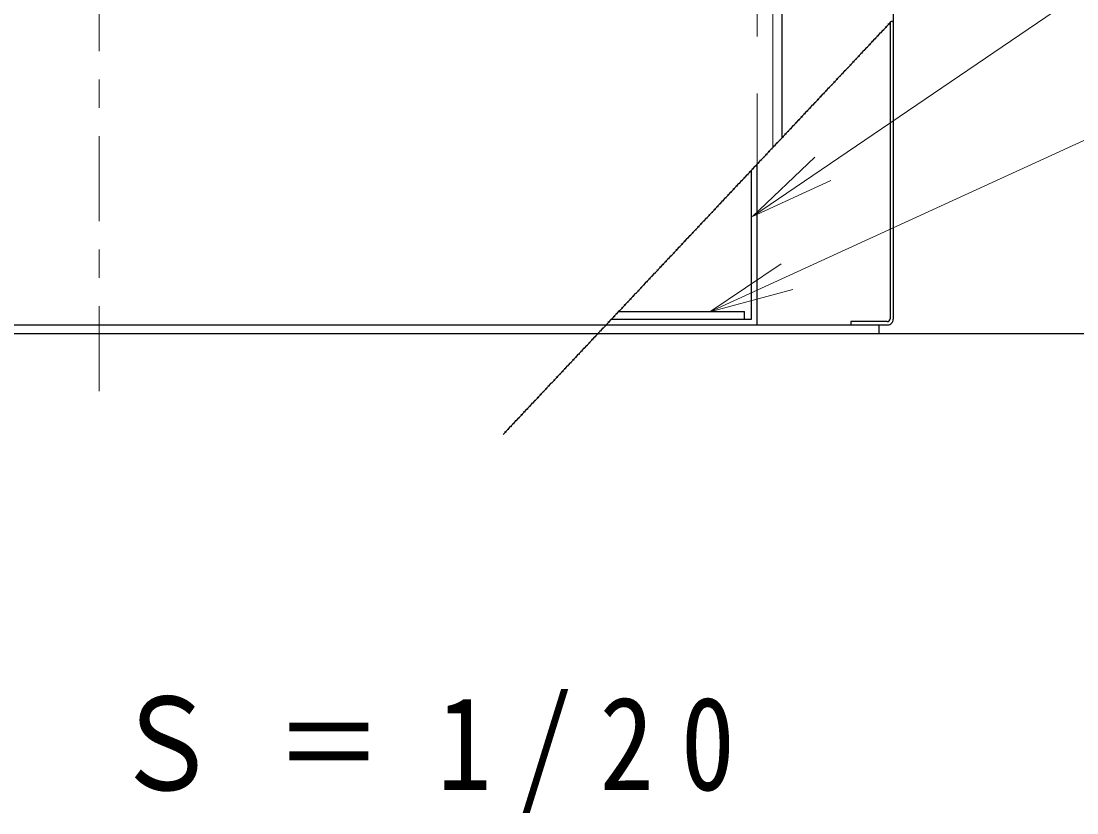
# Model space of a CAD drawing. Units: millimetres at full size, sheet at 1:20; details may follow other scales. Extents: x -7700 to 0, y 0 to 5340.
# Drawn here: x -2341 to -1597, y 1390 to 1948 of the extents above; entities that cross this region are included whole.
import ezdxf

# ---------------------------------------------------------------- set-up
doc = ezdxf.new("R2010")
doc.units = ezdxf.units.MM
doc.header["$LTSCALE"] = 20
doc.linetypes.add('USER1', pattern=[4.5, 2.5, -2])
doc.linetypes.add('USER2', pattern=[6, 3, -1, 1, -1])
doc.layers.add('layer1', color=7, linetype='Continuous', lineweight=25)
doc.styles.add('ＭＳ ゴシック', font='')
doc.styles.get('ＭＳ ゴシック').set_extended_font_data('MS Gothic')

# ---------------------------------------------------------------- blocks, each defined once
blk = doc.blocks.new('open_arrow')
at = {"color": 0, "linetype": 'Continuous', "lineweight": -2}
blk.add_lwpolyline([(7.5, 1.25), (0, 0), (7.5, -1.25)], dxfattribs=at)

msp = doc.modelspace()

# ---------------------------------------------------------------- linework, layer by layer
at = {"layer": 'layer1', "linetype": 'USER2', "lineweight": 13}
msp.add_line((-2286.49, 1687.05), (-2286.49, 2238.39), dxfattribs=at)
at = {"layer": 'layer1'}
for p, q in [((-1726.48, 2149.68), (-1726.48, 1737.87)), ((-1804.79, 1866.02), (-1804.79, 2123.58)), ((-1728.78, 1946.93), (-1728.78, 1738.18)), ((-1730.78, 1736.18), (-1756.48, 1736.18)), ((-1756.48, 1736.18), (-1756.48, 1733.88)), ((-3207.88, 1727.88), (-2286.49, 1727.88)), ((-2842.49, 1733.88), (-1730.48, 1733.88)), ((-2286.49, 1727.88), (-1528.86, 1727.88)), ((-1736.49, 1727.88), (-1736.49, 1733.88))]:
    msp.add_line(p, q, dxfattribs=at)
at = {"layer": 'layer1', "lineweight": 13}
msp.add_line((-1811.34, 1859.05), (-1811.34, 2123.58), dxfattribs=at)
at = {"layer": 'layer1', "color": 2, "linetype": 'USER1', "lineweight": 13}
msp.add_line((-1822.49, 1847.18), (-1822.49, 2117.88), dxfattribs=at)
at = {"layer": 'layer1', "color": 2}
for p, q in [((-1822.49, 1733.88), (-1822.49, 1847.18)), ((-1826.49, 1737.88), (-1826.49, 1842.92)), ((-1925.16, 1737.88), (-1826.49, 1737.88))]:
    msp.add_line(p, q, dxfattribs=at)
at = {"layer": 'layer1', "color": 1}
for p in [(-1919.99, 1743.38), (-1831.49, 1737.88)]:
    msp.add_line(p, (-1831.49, 1743.38), dxfattribs=at)
at = {"layer": 'layer1', "lineweight": 13}
for points in [[(-1825.8, 1810.24), (-1576.31, 1980.02), (-514.14, 1980.02)], [(-1855.93, 1742.96), (-1578.24, 1870.3), (-1113.63, 1870.3)]]:
    msp.add_lwpolyline(points, dxfattribs=at)
at = {"layer": 'layer1'}
msp.add_lwpolyline([(-2001.51, 1656.6), (-2000.2, 1658), (-2000.31, 1658.38), (-1999.54, 1658.2), (-1999.65, 1658.58), (-1998.28, 1660.04), (-1998.4, 1660.42), (-1997.62, 1660.24), (-1997.73, 1660.62), (-1996.37, 1662.08), (-1996.48, 1662.46), (-1995.7, 1662.28), (-1995.82, 1662.66), (-1994.45, 1664.12), (-1994.56, 1664.5), (-1993.78, 1664.32), (-1993.9, 1664.7), (-1992.53, 1666.16), (-1992.65, 1666.54), (-1991.87, 1666.36), (-1991.98, 1666.74), (-1990.61, 1668.2), (-1990.73, 1668.58), (-1989.95, 1668.4), (-1990.07, 1668.78), (-1988.7, 1670.24), (-1988.81, 1670.63), (-1988.03, 1670.44), (-1988.15, 1670.83), (-1986.78, 1672.28), (-1986.9, 1672.67), (-1986.12, 1672.48), (-1986.23, 1672.87), (-1984.86, 1674.32), (-1984.98, 1674.71), (-1984.2, 1674.52), (-1984.32, 1674.91), (-1982.95, 1676.36), (-1983.06, 1676.75), (-1982.28, 1676.56), (-1982.4, 1676.95), (-1981.03, 1678.41), (-1981.14, 1678.79), (-1980.37, 1678.61), (-1980.48, 1678.99), (-1979.11, 1680.45), (-1979.23, 1680.83), (-1978.45, 1680.65), (-1978.56, 1681.03), (-1977.19, 1682.49), (-1977.31, 1682.87), (-1976.53, 1682.69), (-1976.65, 1683.07), (-1975.28, 1684.53), (-1975.39, 1684.91), (-1974.61, 1684.73), (-1974.73, 1685.11), (-1973.36, 1686.57), (-1973.48, 1686.95), (-1972.7, 1686.77), (-1972.81, 1687.15), (-1971.44, 1688.61), (-1971.56, 1688.99), (-1970.78, 1688.81), (-1970.9, 1689.19), (-1969.53, 1690.65), (-1969.64, 1691.03), (-1968.86, 1690.85), (-1968.98, 1691.23), (-1967.61, 1692.69), (-1967.72, 1693.07), (-1966.95, 1692.89), (-1967.06, 1693.27), (-1965.69, 1694.73), (-1965.81, 1695.11), (-1965.03, 1694.93), (-1965.14, 1695.32), (-1963.78, 1696.77), (-1963.89, 1697.16), (-1963.11, 1696.97), (-1963.23, 1697.36), (-1961.86, 1698.81), (-1961.97, 1699.2), (-1961.19, 1699.01), (-1961.31, 1699.4), (-1959.94, 1700.85), (-1960.06, 1701.24), (-1959.28, 1701.05), (-1959.39, 1701.44), (-1958.02, 1702.9), (-1958.14, 1703.28), (-1957.36, 1703.1), (-1957.48, 1703.48), (-1956.11, 1704.94), (-1956.22, 1705.32), (-1955.44, 1705.14), (-1955.56, 1705.52), (-1954.19, 1706.98), (-1954.31, 1707.36), (-1953.53, 1707.18), (-1953.64, 1707.56), (-1952.27, 1709.02), (-1952.39, 1709.4), (-1951.61, 1709.22), (-1951.73, 1709.6), (-1950.36, 1711.06), (-1950.47, 1711.44), (-1949.69, 1711.26), (-1949.81, 1711.64), (-1948.44, 1713.1), (-1948.55, 1713.48), (-1947.78, 1713.3), (-1947.89, 1713.68), (-1946.52, 1715.14), (-1946.64, 1715.52), (-1945.86, 1715.34), (-1945.97, 1715.72), (-1944.6, 1717.18), (-1944.72, 1717.56), (-1943.94, 1717.38), (-1944.06, 1717.76), (-1942.69, 1719.22), (-1942.8, 1719.6), (-1942.02, 1719.42), (-1942.14, 1719.8), (-1940.77, 1721.26), (-1940.89, 1721.65), (-1940.11, 1721.46), (-1940.22, 1721.85), (-1938.85, 1723.3), (-1938.97, 1723.69), (-1938.19, 1723.5), (-1938.31, 1723.89), (-1936.94, 1725.34), (-1937.05, 1725.73), (-1936.27, 1725.54), (-1936.39, 1725.93), (-1935.02, 1727.38), (-1935.13, 1727.77), (-1934.36, 1727.58), (-1934.47, 1727.97), (-1933.1, 1729.43), (-1933.22, 1729.81), (-1932.44, 1729.63), (-1932.55, 1730.01), (-1931.19, 1731.47), (-1931.3, 1731.85), (-1930.52, 1731.67), (-1930.64, 1732.05), (-1929.27, 1733.51), (-1929.38, 1733.89), (-1928.6, 1733.71), (-1928.72, 1734.09), (-1927.35, 1735.55), (-1927.47, 1735.93), (-1926.69, 1735.75), (-1926.8, 1736.13), (-1925.43, 1737.59), (-1925.55, 1737.97), (-1924.77, 1737.79), (-1924.89, 1738.17), (-1923.52, 1739.63), (-1923.63, 1740.01), (-1922.85, 1739.83), (-1922.97, 1740.21), (-1921.6, 1741.67), (-1921.72, 1742.05), (-1920.94, 1741.87), (-1921.05, 1742.25), (-1919.68, 1743.71), (-1919.8, 1744.09), (-1919.02, 1743.91), (-1919.14, 1744.29), (-1917.77, 1745.75), (-1917.88, 1746.13), (-1917.1, 1745.95), (-1917.22, 1746.34), (-1915.85, 1747.79), (-1915.96, 1748.18), (-1915.19, 1747.99), (-1915.3, 1748.38), (-1913.93, 1749.83), (-1914.05, 1750.22), (-1913.27, 1750.03), (-1913.38, 1750.42), (-1912.01, 1751.87), (-1912.13, 1752.26), (-1911.35, 1752.07), (-1911.47, 1752.46), (-1910.1, 1753.92), (-1910.21, 1754.3), (-1909.43, 1754.12), (-1909.55, 1754.5), (-1908.18, 1755.96), (-1908.3, 1756.34), (-1907.52, 1756.16), (-1907.63, 1756.54), (-1906.26, 1758), (-1906.38, 1758.38), (-1905.6, 1758.2), (-1905.72, 1758.58), (-1904.35, 1760.04), (-1904.46, 1760.42), (-1903.68, 1760.24), (-1903.8, 1760.62), (-1902.43, 1762.08), (-1902.54, 1762.46), (-1901.77, 1762.28), (-1901.88, 1762.66), (-1900.51, 1764.12), (-1900.63, 1764.5), (-1899.85, 1764.32), (-1899.96, 1764.7), (-1898.6, 1766.16), (-1898.71, 1766.54), (-1897.93, 1766.36), (-1898.05, 1766.74), (-1896.68, 1768.2), (-1896.79, 1768.58), (-1896.01, 1768.4), (-1896.13, 1768.78), (-1894.76, 1770.24), (-1894.88, 1770.62), (-1894.1, 1770.44), (-1894.21, 1770.82), (-1892.84, 1772.28), (-1892.96, 1772.67), (-1892.18, 1772.48), (-1892.3, 1772.87), (-1890.93, 1774.32), (-1891.04, 1774.71), (-1890.26, 1774.52), (-1890.38, 1774.91), (-1889.01, 1776.36), (-1889.13, 1776.75), (-1888.35, 1776.56), (-1888.46, 1776.95), (-1887.09, 1778.4), (-1887.21, 1778.79), (-1886.43, 1778.6), (-1886.54, 1778.99), (-1885.18, 1780.45), (-1885.29, 1780.83), (-1884.51, 1780.65), (-1884.63, 1781.03), (-1883.26, 1782.49), (-1883.37, 1782.87), (-1882.6, 1782.69), (-1882.71, 1783.07), (-1881.34, 1784.53), (-1881.46, 1784.91), (-1880.68, 1784.73), (-1880.79, 1785.11), (-1879.42, 1786.57), (-1879.54, 1786.95), (-1878.76, 1786.77), (-1878.88, 1787.15), (-1877.51, 1788.61), (-1877.62, 1788.99), (-1876.84, 1788.81), (-1876.96, 1789.19), (-1875.59, 1790.65), (-1875.71, 1791.03), (-1874.93, 1790.85), (-1875.04, 1791.23), (-1873.67, 1792.69), (-1873.79, 1793.07), (-1873.01, 1792.89), (-1873.13, 1793.27), (-1871.76, 1794.73), (-1871.87, 1795.11), (-1871.09, 1794.93), (-1871.21, 1795.31), (-1869.84, 1796.77), (-1869.95, 1797.16), (-1869.18, 1796.97), (-1869.29, 1797.36), (-1867.92, 1798.81), (-1868.04, 1799.2), (-1867.26, 1799.01), (-1867.37, 1799.4), (-1866.01, 1800.85), (-1866.12, 1801.24), (-1865.34, 1801.05), (-1865.46, 1801.44), (-1864.09, 1802.89), (-1864.2, 1803.28), (-1863.42, 1803.09), (-1863.54, 1803.48), (-1862.17, 1804.94), (-1862.29, 1805.32), (-1861.51, 1805.14), (-1861.62, 1805.52), (-1860.25, 1806.98), (-1860.37, 1807.36), (-1859.59, 1807.18), (-1859.71, 1807.56), (-1858.34, 1809.02), (-1858.45, 1809.4), (-1857.67, 1809.22), (-1857.79, 1809.6), (-1856.42, 1811.06), (-1856.54, 1811.44), (-1855.76, 1811.26), (-1855.87, 1811.64), (-1854.5, 1813.1), (-1854.62, 1813.48), (-1853.84, 1813.3), (-1853.95, 1813.68), (-1852.59, 1815.14), (-1852.7, 1815.52), (-1851.92, 1815.34), (-1852.04, 1815.72), (-1850.67, 1817.18), (-1850.78, 1817.56), (-1850.01, 1817.38), (-1850.12, 1817.76), (-1848.75, 1819.22), (-1848.87, 1819.6), (-1848.09, 1819.42), (-1848.2, 1819.8), (-1846.83, 1821.26), (-1846.95, 1821.64), (-1846.17, 1821.46), (-1846.29, 1821.84), (-1844.92, 1823.3), (-1845.03, 1823.69), (-1844.25, 1823.5), (-1844.37, 1823.89), (-1843, 1825.34), (-1843.12, 1825.73), (-1842.34, 1825.54), (-1842.45, 1825.93), (-1841.08, 1827.38), (-1841.2, 1827.77), (-1840.42, 1827.58), (-1840.54, 1827.97), (-1839.17, 1829.42), (-1839.28, 1829.81), (-1838.5, 1829.63), (-1838.62, 1830.01), (-1837.25, 1831.47), (-1837.36, 1831.85), (-1836.59, 1831.67), (-1836.7, 1832.05), (-1835.33, 1833.51), (-1835.45, 1833.89), (-1834.67, 1833.71), (-1834.78, 1834.09), (-1833.41, 1835.55), (-1833.53, 1835.93), (-1832.75, 1835.75), (-1832.87, 1836.13), (-1831.5, 1837.59), (-1831.61, 1837.97), (-1830.83, 1837.79), (-1830.95, 1838.17), (-1829.58, 1839.63), (-1829.7, 1840.01), (-1828.92, 1839.83), (-1829.03, 1840.21), (-1827.66, 1841.67), (-1827.78, 1842.05), (-1827, 1841.87), (-1827.12, 1842.25), (-1825.75, 1843.71), (-1825.86, 1844.09), (-1825.08, 1843.91), (-1825.2, 1844.29), (-1823.83, 1845.75), (-1823.95, 1846.13), (-1823.17, 1845.95), (-1823.28, 1846.33), (-1821.91, 1847.79), (-1822.03, 1848.18), (-1821.25, 1847.99), (-1821.36, 1848.38), (-1820, 1849.83), (-1820.11, 1850.22), (-1819.33, 1850.03), (-1819.45, 1850.42), (-1818.08, 1851.87), (-1818.19, 1852.26), (-1817.42, 1852.07), (-1817.53, 1852.46), (-1816.16, 1853.91), (-1816.28, 1854.3), (-1815.5, 1854.11), (-1815.61, 1854.5), (-1814.24, 1855.96), (-1814.36, 1856.34), (-1813.58, 1856.16), (-1813.7, 1856.54), (-1812.33, 1858), (-1812.44, 1858.38), (-1811.66, 1858.2), (-1811.78, 1858.58), (-1810.41, 1860.04), (-1810.53, 1860.42), (-1809.75, 1860.24), (-1809.86, 1860.62), (-1808.49, 1862.08), (-1808.61, 1862.46), (-1807.83, 1862.28), (-1807.95, 1862.66), (-1806.58, 1864.12), (-1806.69, 1864.5), (-1805.91, 1864.32), (-1806.03, 1864.7), (-1804.66, 1866.16), (-1804.77, 1866.54), (-1804, 1866.36), (-1804.11, 1866.74), (-1802.74, 1868.2), (-1802.86, 1868.58), (-1802.08, 1868.4), (-1802.19, 1868.78), (-1800.82, 1870.24), (-1800.94, 1870.62), (-1800.16, 1870.44), (-1800.28, 1870.82), (-1798.91, 1872.28), (-1799.02, 1872.66), (-1798.24, 1872.48), (-1798.36, 1872.86), (-1796.99, 1874.32), (-1797.11, 1874.71), (-1796.33, 1874.52), (-1796.44, 1874.91), (-1795.07, 1876.36), (-1795.19, 1876.75), (-1794.41, 1876.56), (-1794.53, 1876.95), (-1793.16, 1878.4), (-1793.27, 1878.79), (-1792.49, 1878.6), (-1792.61, 1878.99), (-1791.24, 1880.44), (-1791.36, 1880.83), (-1790.58, 1880.65), (-1790.69, 1881.03), (-1789.32, 1882.49), (-1789.44, 1882.87), (-1788.66, 1882.69), (-1788.77, 1883.07), (-1787.41, 1884.53), (-1787.52, 1884.91), (-1786.74, 1884.73), (-1786.86, 1885.11), (-1785.49, 1886.57), (-1785.6, 1886.95), (-1784.83, 1886.77), (-1784.94, 1887.15), (-1783.57, 1888.61), (-1783.69, 1888.99), (-1782.91, 1888.81), (-1783.02, 1889.19), (-1781.65, 1890.65), (-1781.77, 1891.03), (-1780.99, 1890.85), (-1781.11, 1891.23), (-1779.74, 1892.69), (-1779.85, 1893.07), (-1779.07, 1892.89), (-1779.19, 1893.27), (-1777.82, 1894.73), (-1777.94, 1895.11), (-1777.16, 1894.93), (-1777.27, 1895.31), (-1775.9, 1896.77), (-1776.02, 1897.15), (-1775.24, 1896.97), (-1775.36, 1897.35), (-1773.99, 1898.81), (-1774.1, 1899.2), (-1773.32, 1899.01), (-1773.44, 1899.4), (-1772.07, 1900.85), (-1772.18, 1901.24), (-1771.41, 1901.05), (-1771.52, 1901.44), (-1770.15, 1902.89), (-1770.27, 1903.28), (-1769.49, 1903.09), (-1769.6, 1903.48), (-1768.23, 1904.93), (-1768.35, 1905.32), (-1767.57, 1905.13), (-1767.69, 1905.52), (-1766.32, 1906.98), (-1766.43, 1907.36), (-1765.65, 1907.18), (-1765.77, 1907.56), (-1764.4, 1909.02), (-1764.52, 1909.4), (-1763.74, 1909.22), (-1763.85, 1909.6), (-1762.48, 1911.06), (-1762.6, 1911.44), (-1761.82, 1911.26), (-1761.94, 1911.64), (-1760.57, 1913.1), (-1760.68, 1913.48), (-1759.9, 1913.3), (-1760.02, 1913.68), (-1758.65, 1915.14), (-1758.77, 1915.52), (-1757.99, 1915.34), (-1758.1, 1915.72), (-1756.73, 1917.18), (-1756.85, 1917.56), (-1756.07, 1917.38), (-1756.18, 1917.76), (-1754.82, 1919.22), (-1754.93, 1919.6), (-1754.15, 1919.42), (-1754.27, 1919.8), (-1752.9, 1921.26), (-1753.01, 1921.64), (-1752.24, 1921.46), (-1752.35, 1921.84), (-1750.98, 1923.3), (-1751.1, 1923.68), (-1750.32, 1923.5), (-1750.43, 1923.88), (-1749.06, 1925.34), (-1749.18, 1925.73), (-1748.4, 1925.54), (-1748.52, 1925.93), (-1747.15, 1927.38), (-1747.26, 1927.77), (-1746.48, 1927.58), (-1746.6, 1927.97), (-1745.23, 1929.42), (-1745.35, 1929.81), (-1744.57, 1929.62), (-1744.68, 1930.01), (-1743.31, 1931.46), (-1743.43, 1931.85), (-1742.65, 1931.67), (-1742.77, 1932.05), (-1741.4, 1933.51), (-1741.51, 1933.89), (-1740.73, 1933.71), (-1740.85, 1934.09), (-1739.48, 1935.55), (-1739.59, 1935.93), (-1738.82, 1935.75), (-1738.93, 1936.13), (-1737.56, 1937.59), (-1737.68, 1937.97), (-1736.9, 1937.79), (-1737.01, 1938.17), (-1735.64, 1939.63), (-1735.76, 1940.01), (-1734.98, 1939.83), (-1735.1, 1940.21), (-1733.73, 1941.67), (-1733.84, 1942.05), (-1733.06, 1941.87), (-1733.18, 1942.25), (-1731.81, 1943.71), (-1731.93, 1944.09), (-1731.15, 1943.91), (-1731.26, 1944.29), (-1729.89, 1945.75), (-1730.01, 1946.13), (-1729.23, 1945.95), (-1729.35, 1946.33), (-1727.98, 1947.79), (-1728.09, 1948.17), (-1727.31, 1947.99), (-1727.43, 1948.37)], dxfattribs=at)
for centre, radius, end in [((-1730.78, 1738.18), 2, 0.00001), ((-1730.48, 1737.88), 4, 0.15888)]:
    msp.add_arc(centre, radius, 270, end, dxfattribs=at)

# ---------------------------------------------------------------- block references
at = {"layer": 'layer1', "lineweight": 13, "xscale": 8, "yscale": 8}
for p, rotation in [((-1825.8, 1810.24), 34.2), ((-1855.93, 1742.96), 24.6)]:
    msp.add_blockref('open_arrow', p, dxfattribs=dict(at, rotation=rotation))

# ---------------------------------------------------------------- texts
at = {"layer": 'layer1', "insert": (-2736.49, 1430.64), "char_height": 65.98, "attachment_point": 4, "style": 'ＭＳ ゴシック'}
msp.add_mtext('\\T1.5;\\W0.85;側面図\u3000Ｓ＝1/20', dxfattribs=at)

doc.saveas('drawing.dxf')
